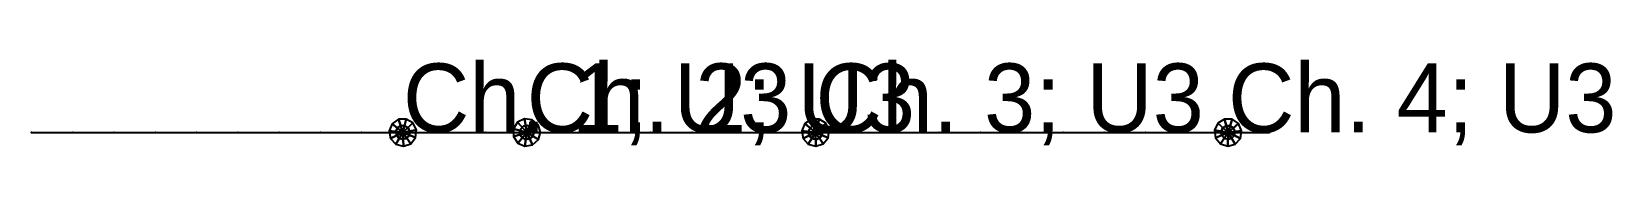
# Model space of a CAD drawing. Header units: metres. Extents: x -9 to 14, y -0.2 to 1.1.
import ezdxf

# ---------------------------------------------------------------- set-up
doc = ezdxf.new("R2010")
doc.units = ezdxf.units.M

msp = doc.modelspace()

# ---------------------------------------------------------------- linework, layer by layer
at = {"layer": '1', "color": 18}
for p in [(-9, 0), (-8.4, 0), (-7.8, 0), (-7.2, 0), (-6.6, 0), (-6, 0), (-5.4, 0), (-4.8, 0), (-4.2, 0), (-3.6, 0), (-3, 0), (-2.4, 0), (-1.8, 0), (-1.2, 0), (-0.6, 0), (0, 0), (0.6, 0), (1.2, 0), (1.8, 0), (2.4, 0), (3, 0), (3.6, 0), (4.2, 0), (4.8, 0), (5.4, 0), (6, 0), (6.6, 0), (7.2, 0), (7.8, 0), (8.4, 0), (9, 0)]:
    msp.add_point(p, dxfattribs=at)
at = {"layer": '2', "color": 2}
for points in [[(-9, 0, 0), (-8.4, 0, 0)], [(-8.4, 0, 0), (-7.8, 0, 0)], [(-7.8, 0, 0), (-7.2, 0, 0)], [(-7.2, 0, 0), (-6.6, 0, 0)], [(-6.6, 0, 0), (-6, 0, 0)], [(-6, 0, 0), (-5.4, 0, 0)], [(-5.4, 0, 0), (-4.8, 0, 0)], [(-4.8, 0, 0), (-4.2, 0, 0)], [(-4.2, 0, 0), (-3.6, 0, 0)], [(-3.6, 0, 0), (-3, 0, 0)], [(-3, 0, 0), (-2.4, 0, 0)], [(-2.4, 0, 0), (-1.8, 0, 0)], [(-1.8, 0, 0), (-1.2, 0, 0)], [(-1.2, 0, 0), (-0.6, 0, 0)], [(-0.6, 0, 0), (0, 0, 0)], [(0, 0, 0), (0.6, 0, 0)], [(0.6, 0, 0), (1.2, 0, 0)], [(1.2, 0, 0), (1.8, 0, 0)], [(1.8, 0, 0), (2.4, 0, 0)], [(2.4, 0, 0), (3, 0, 0)], [(3, 0, 0), (3.6, 0, 0)], [(3.6, 0, 0), (4.2, 0, 0)], [(4.2, 0, 0), (4.8, 0, 0)], [(4.8, 0, 0), (5.4, 0, 0)], [(5.4, 0, 0), (6, 0, 0)], [(6, 0, 0), (6.6, 0, 0)], [(6.6, 0, 0), (7.2, 0, 0)], [(7.2, 0, 0), (7.8, 0, 0)], [(7.8, 0, 0), (8.4, 0, 0)], [(8.4, 0, 0), (9, 0, 0)]]:
    msp.add_polyline3d(points, dxfattribs=at)

# ---------------------------------------------------------------- texts
at = {"layer": '3', "color": 5}
for s, p in [('Ch. 1; U3', (-3.6, 0)), ('Ch. 2; U3', (-1.8, 0)), ('Ch. 3; U3', (2.4, 0)), ('Ch. 4; U3', (8.4, 0))]:
    msp.add_text(s, height=1, dxfattribs=at).set_placement(p)

# ---------------------------------------------------------------- meshes
mesh = msp.add_polyface(dxfattribs=at)
corners = [(-3.779, -0.09, 1), (-3.6, 0, 1.5), (-3.701, -0.172, 1), (-3.6, 0, 1.5), (-3.592, -0.2, 1), (-3.6, 0, 1.5), (-3.485, -0.164, 1), (-3.6, 0, 1.5), (-3.415, -0.076, 1), (-3.6, 0, 1.5), (-3.403, 0.036, 1), (-3.6, 0, 1.5), (-3.454, 0.137, 1), (-3.6, 0, 1.5), (-3.551, 0.194, 1), (-3.6, 0, 1.5), (-3.664, 0.19, 1), (-3.6, 0, 1.5), (-3.756, 0.125, 1), (-3.6, 0, 1.5), (-3.799, 0.021, 1), (-3.6, 0, 1.5), (-3.779, -0.09, 1), (-3.6, 0, 1.5)]
mesh.append_faces([[corners[k] for k in face] for face in [(0, 2, 3), (2, 4, 5), (4, 6, 7), (6, 8, 9), (8, 10, 11), (10, 12, 13), (12, 14, 15), (14, 16, 17), (16, 18, 19), (18, 20, 21), (20, 22, 23), (0, 3, 1), (2, 5, 3), (4, 7, 5), (6, 9, 7), (8, 11, 9), (10, 13, 11), (12, 15, 13), (14, 17, 15), (16, 19, 17), (18, 21, 19), (20, 23, 21)]], dxfattribs={"color": 5})
mesh = msp.add_polyface(dxfattribs=at)
corners = [(-3.695, -0.03), (-3.695, -0.03, 1), (-3.664, -0.077), (-3.664, -0.077, 1), (-3.613, -0.099), (-3.613, -0.099, 1), (-3.557, -0.09), (-3.557, -0.09, 1), (-3.515, -0.053), (-3.515, -0.053, 1), (-3.5, 0.002), (-3.5, 0.002, 1), (-3.517, 0.055), (-3.517, 0.055, 1), (-3.56, 0.092), (-3.56, 0.092, 1), (-3.616, 0.099), (-3.616, 0.099, 1), (-3.667, 0.074), (-3.667, 0.074, 1), (-3.696, 0.027), (-3.696, 0.027, 1), (-3.695, -0.03), (-3.695, -0.03, 1)]
mesh.append_faces([[corners[k] for k in face] for face in [(0, 2, 3), (2, 4, 5), (4, 6, 7), (6, 8, 9), (8, 10, 11), (10, 12, 13), (12, 14, 15), (14, 16, 17), (16, 18, 19), (18, 20, 21), (20, 22, 23), (0, 3, 1), (2, 5, 3), (4, 7, 5), (6, 9, 7), (8, 11, 9), (10, 13, 11), (12, 15, 13), (14, 17, 15), (16, 19, 17), (18, 21, 19), (20, 23, 21)]], dxfattribs={"color": 5})
mesh = msp.add_polyface(dxfattribs=at)
corners = [(-1.928, -0.154, 1), (-1.8, 0, 1.5), (-1.825, -0.198, 1), (-1.8, 0, 1.5), (-1.714, -0.18, 1), (-1.8, 0, 1.5), (-1.63, -0.105, 1), (-1.8, 0, 1.5), (-1.6, 0.004, 1), (-1.8, 0, 1.5), (-1.634, 0.111, 1), (-1.8, 0, 1.5), (-1.72, 0.183, 1), (-1.8, 0, 1.5), (-1.832, 0.197, 1), (-1.8, 0, 1.5), (-1.934, 0.149, 1), (-1.8, 0, 1.5), (-1.993, 0.053, 1), (-1.8, 0, 1.5), (-1.991, -0.06, 1), (-1.8, 0, 1.5), (-1.928, -0.154, 1), (-1.8, 0, 1.5)]
mesh.append_faces([[corners[k] for k in face] for face in [(0, 2, 3), (2, 4, 5), (4, 6, 7), (6, 8, 9), (8, 10, 11), (10, 12, 13), (12, 14, 15), (14, 16, 17), (16, 18, 19), (18, 20, 21), (20, 22, 23), (0, 3, 1), (2, 5, 3), (4, 7, 5), (6, 9, 7), (8, 11, 9), (10, 13, 11), (12, 15, 13), (14, 17, 15), (16, 19, 17), (18, 21, 19), (20, 23, 21)]], dxfattribs={"color": 5})
mesh = msp.add_polyface(dxfattribs=at)
corners = [(-1.881, -0.058), (-1.881, -0.058, 1), (-1.837, -0.093), (-1.837, -0.093, 1), (-1.781, -0.098), (-1.781, -0.098, 1), (-1.731, -0.072), (-1.731, -0.072, 1), (-1.703, -0.024), (-1.703, -0.024, 1), (-1.705, 0.033), (-1.705, 0.033, 1), (-1.738, 0.079), (-1.738, 0.079, 1), (-1.79, 0.1), (-1.79, 0.1, 1), (-1.846, 0.089), (-1.846, 0.089, 1), (-1.887, 0.05), (-1.887, 0.05, 1), (-1.9, -0.005), (-1.9, -0.005, 1), (-1.881, -0.058), (-1.881, -0.058, 1)]
mesh.append_faces([[corners[k] for k in face] for face in [(0, 2, 3), (2, 4, 5), (4, 6, 7), (6, 8, 9), (8, 10, 11), (10, 12, 13), (12, 14, 15), (14, 16, 17), (16, 18, 19), (18, 20, 21), (20, 22, 23), (0, 3, 1), (2, 5, 3), (4, 7, 5), (6, 9, 7), (8, 11, 9), (10, 13, 11), (12, 15, 13), (14, 17, 15), (16, 19, 17), (18, 21, 19), (20, 23, 21)]], dxfattribs={"color": 5})
mesh = msp.add_polyface(dxfattribs=at)
corners = [(2.22, -0.087, 1), (2.4, 0, 1.5), (2.295, -0.17, 1), (2.4, 0, 1.5), (2.404, -0.2, 1), (2.4, 0, 1.5), (2.511, -0.166, 1), (2.4, 0, 1.5), (2.584, -0.079, 1), (2.4, 0, 1.5), (2.597, 0.032, 1), (2.4, 0, 1.5), (2.549, 0.134, 1), (2.4, 0, 1.5), (2.452, 0.193, 1), (2.4, 0, 1.5), (2.34, 0.191, 1), (2.4, 0, 1.5), (2.246, 0.128, 1), (2.4, 0, 1.5), (2.202, 0.024, 1), (2.4, 0, 1.5), (2.22, -0.087, 1), (2.4, 0, 1.5)]
mesh.append_faces([[corners[k] for k in face] for face in [(0, 2, 3), (2, 4, 5), (4, 6, 7), (6, 8, 9), (8, 10, 11), (10, 12, 13), (12, 14, 15), (14, 16, 17), (16, 18, 19), (18, 20, 21), (20, 22, 23), (0, 3, 1), (2, 5, 3), (4, 7, 5), (6, 9, 7), (8, 11, 9), (10, 13, 11), (12, 15, 13), (14, 17, 15), (16, 19, 17), (18, 21, 19), (20, 23, 21)]], dxfattribs={"color": 5})
mesh = msp.add_polyface(dxfattribs=at)
corners = [(2.323, -0.064), (2.323, -0.064, 1), (2.37, -0.095), (2.37, -0.095, 1), (2.426, -0.097), (2.426, -0.097, 1), (2.474, -0.067), (2.474, -0.067, 1), (2.499, -0.017), (2.499, -0.017, 1), (2.492, 0.039), (2.492, 0.039, 1), (2.456, 0.083), (2.456, 0.083, 1), (2.402, 0.1), (2.402, 0.1, 1), (2.348, 0.085), (2.348, 0.085, 1), (2.31, 0.044), (2.31, 0.044, 1), (2.301, -0.012), (2.301, -0.012, 1), (2.323, -0.064), (2.323, -0.064, 1)]
mesh.append_faces([[corners[k] for k in face] for face in [(0, 2, 3), (2, 4, 5), (4, 6, 7), (6, 8, 9), (8, 10, 11), (10, 12, 13), (12, 14, 15), (14, 16, 17), (16, 18, 19), (18, 20, 21), (20, 22, 23), (0, 3, 1), (2, 5, 3), (4, 7, 5), (6, 9, 7), (8, 11, 9), (10, 13, 11), (12, 15, 13), (14, 17, 15), (16, 19, 17), (18, 21, 19), (20, 23, 21)]], dxfattribs={"color": 5})
mesh = msp.add_polyface(dxfattribs=at)
corners = [(8.217, -0.08, 1), (8.4, 0, 1.5), (8.289, -0.166, 1), (8.4, 0, 1.5), (8.397, -0.2, 1), (8.4, 0, 1.5), (8.505, -0.17, 1), (8.4, 0, 1.5), (8.581, -0.086, 1), (8.4, 0, 1.5), (8.598, 0.025, 1), (8.4, 0, 1.5), (8.553, 0.128, 1), (8.4, 0, 1.5), (8.46, 0.191, 1), (8.4, 0, 1.5), (8.347, 0.193, 1), (8.4, 0, 1.5), (8.251, 0.133, 1), (8.4, 0, 1.5), (8.203, 0.032, 1), (8.4, 0, 1.5), (8.217, -0.08, 1), (8.4, 0, 1.5)]
mesh.append_faces([[corners[k] for k in face] for face in [(0, 2, 3), (2, 4, 5), (4, 6, 7), (6, 8, 9), (8, 10, 11), (10, 12, 13), (12, 14, 15), (14, 16, 17), (16, 18, 19), (18, 20, 21), (20, 22, 23), (0, 3, 1), (2, 5, 3), (4, 7, 5), (6, 9, 7), (8, 11, 9), (10, 13, 11), (12, 15, 13), (14, 17, 15), (16, 19, 17), (18, 21, 19), (20, 23, 21)]], dxfattribs={"color": 5})
mesh = msp.add_polyface(dxfattribs=at)
corners = [(8.349, -0.086), (8.349, -0.086, 1), (8.404, -0.1), (8.404, -0.1, 1), (8.457, -0.082), (8.457, -0.082, 1), (8.493, -0.038), (8.493, -0.038, 1), (8.498, 0.018), (8.498, 0.018, 1), (8.473, 0.068), (8.473, 0.068, 1), (8.424, 0.097), (8.424, 0.097, 1), (8.368, 0.095), (8.368, 0.095, 1), (8.322, 0.062), (8.322, 0.062, 1), (8.301, 0.01), (8.301, 0.01, 1), (8.311, -0.045), (8.311, -0.045, 1), (8.349, -0.086), (8.349, -0.086, 1)]
mesh.append_faces([[corners[k] for k in face] for face in [(0, 2, 3), (2, 4, 5), (4, 6, 7), (6, 8, 9), (8, 10, 11), (10, 12, 13), (12, 14, 15), (14, 16, 17), (16, 18, 19), (18, 20, 21), (20, 22, 23), (0, 3, 1), (2, 5, 3), (4, 7, 5), (6, 9, 7), (8, 11, 9), (10, 13, 11), (12, 15, 13), (14, 17, 15), (16, 19, 17), (18, 21, 19), (20, 23, 21)]], dxfattribs={"color": 5})

doc.saveas('drawing.dxf')
